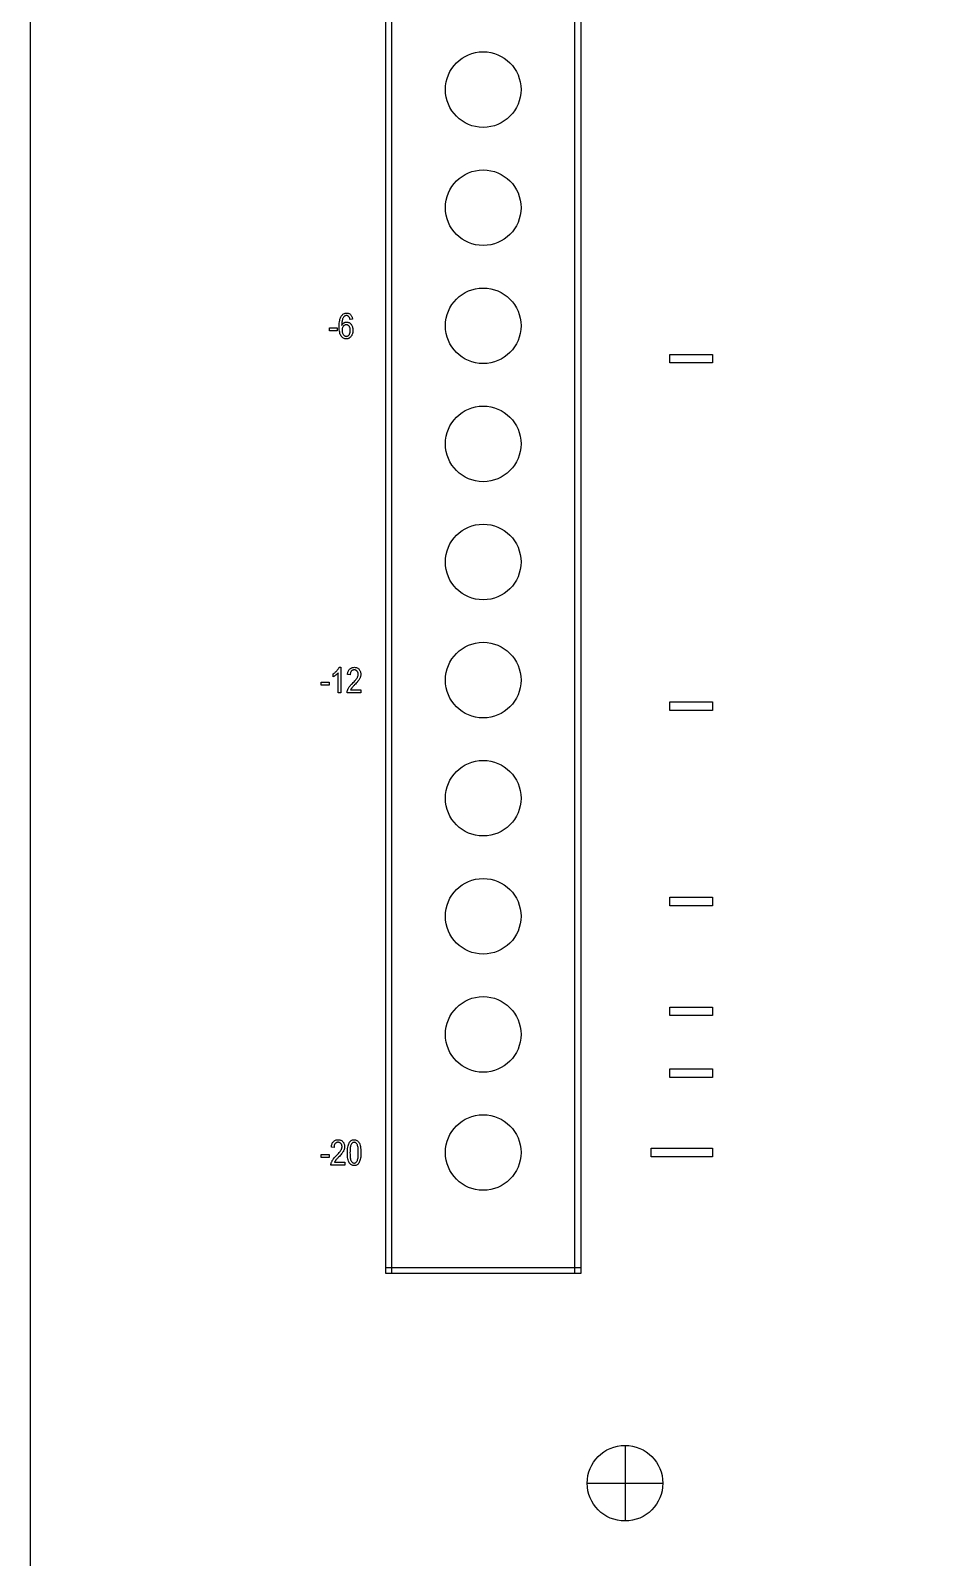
# Model space of a CAD drawing. Header units: millimetres. Extents: x 0 to 81, y 0 to 514.
# Drawn here: x 0 to 38, y 63.9 to 128.5 of the extents above; entities that cross this region are included whole.
import ezdxf

# ---------------------------------------------------------------- set-up
doc = ezdxf.new("R2010")
doc.units = ezdxf.units.MM
for name, color, linetype in [('CUT', 1, 'CONTINUOUS'), ('LEGEND', 2, 'CONTINUOUS'), ('OUTLINE', 7, 'CONTINUOUS'), ('STUDS', 5, 'CONTINUOUS')]:
    doc.layers.add(name, color=color, linetype=linetype)

msp = doc.modelspace()

# ---------------------------------------------------------------- linework, layer by layer
at = {"layer": 'CUT'}
for centre in [(19.15, 126), (19.15, 121), (19.15, 116), (19.15, 111), (19.15, 106), (19.15, 101), (19.15, 96), (19.15, 91), (19.15, 86), (19.15, 81)]:
    msp.add_circle(centre, 1.6, dxfattribs=at)
at = {"layer": 'LEGEND'}
for points in [[(15.025, 181.125), (15.275, 181.125), (15.275, 75.875), (15.025, 75.875)], [(23.025, 181.125), (23.275, 181.125), (23.275, 75.875), (23.025, 75.875)], [(13.6228, 116.2739), (13.5151, 116.2637), (13.511, 116.2836), (13.5065, 116.3021), (13.5015, 116.319), (13.4961, 116.3345), (13.4902, 116.3485), (13.4838, 116.361), (13.477, 116.3721), (13.4697, 116.3816), (13.4586, 116.3936), (13.447, 116.404), (13.4348, 116.4128), (13.4221, 116.42), (13.4088, 116.4257), (13.395, 116.4297), (13.3806, 116.4321), (13.3657, 116.4329), (13.3427, 116.431), (13.3208, 116.4255), (13.3001, 116.4164), (13.2806, 116.4036), (13.2622, 116.3871), (13.245, 116.3669), (13.229, 116.3431), (13.2141, 116.3157), (13.2026, 116.2889), (13.1926, 116.2591), (13.1841, 116.2263), (13.1771, 116.1904), (13.1716, 116.1516), (13.1677, 116.1097), (13.1652, 116.0648), (13.1643, 116.0168), (13.1739, 116.0339), (13.1841, 116.0499), (13.195, 116.0648), (13.2064, 116.0786), (13.2184, 116.0914), (13.231, 116.1032), (13.2442, 116.1138), (13.258, 116.1234), (13.2722, 116.1319), (13.2866, 116.1393), (13.3013, 116.1455), (13.3161, 116.1506), (13.3311, 116.1546), (13.3463, 116.1574), (13.3618, 116.1591), (13.3774, 116.1597), (13.4032, 116.1582), (13.4281, 116.1537), (13.4522, 116.1463), (13.4755, 116.136), (13.4979, 116.1226), (13.5195, 116.1063), (13.5402, 116.087), (13.5602, 116.0648), (13.5784, 116.0401), (13.5943, 116.0134), (13.6077, 115.9847), (13.6187, 115.9539), (13.6272, 115.9212), (13.6333, 115.8865), (13.6369, 115.8498), (13.6382, 115.811), (13.6375, 115.7844), (13.6357, 115.7585), (13.6326, 115.7331), (13.6284, 115.7084), (13.6229, 115.6843), (13.6161, 115.6609), (13.6082, 115.638), (13.599, 115.6158), (13.5888, 115.5947), (13.578, 115.5749), (13.5664, 115.5566), (13.5542, 115.5398), (13.5413, 115.5243), (13.5276, 115.5103), (13.5133, 115.4977), (13.4983, 115.4866), (13.4827, 115.4768), (13.4667, 115.4683), (13.4504, 115.4611), (13.4336, 115.4553), (13.4165, 115.4507), (13.399, 115.4474), (13.3811, 115.4455), (13.3628, 115.4448), (13.3302, 115.4467), (13.299, 115.4523), (13.2694, 115.4617), (13.2412, 115.4749), (13.2145, 115.4917), (13.1892, 115.5124), (13.1654, 115.5368), (13.143, 115.5649), (13.1228, 115.5975), (13.1052, 115.635), (13.0904, 115.6776), (13.0782, 115.7252), (13.0688, 115.7777), (13.062, 115.8353), (13.058, 115.898), (13.0566, 115.9656), (13.058, 116.0406), (13.0622, 116.11), (13.0691, 116.1739), (13.0788, 116.2321), (13.0912, 116.2847), (13.1065, 116.3318), (13.1245, 116.3732), (13.1452, 116.4091), (13.1682, 116.44), (13.1927, 116.4669), (13.2187, 116.4896), (13.2463, 116.5082), (13.2755, 116.5227), (13.3062, 116.533), (13.3385, 116.5392), (13.3723, 116.5413), (13.3969, 116.5402), (13.4204, 116.537), (13.443, 116.5316), (13.4645, 116.5241), (13.485, 116.5145), (13.5045, 116.5027), (13.5229, 116.4888), (13.5404, 116.4728), (13.5565, 116.4547), (13.5709, 116.4347), (13.5837, 116.4127), (13.5949, 116.3888), (13.6043, 116.363), (13.6121, 116.3352), (13.6183, 116.3056), (13.6228, 116.2739)], [(12.6421, 115.7854), (12.6421, 115.918), (12.9739, 115.918), (12.9739, 115.7854)], [(13.1811, 115.811), (13.182, 115.7826), (13.1846, 115.7557), (13.1889, 115.7301), (13.1949, 115.706), (13.2026, 115.6833), (13.212, 115.6621), (13.2232, 115.6423), (13.2361, 115.6239), (13.2501, 115.6073), (13.2646, 115.593), (13.2797, 115.5808), (13.2954, 115.5709), (13.3116, 115.5632), (13.3283, 115.5576), (13.3456, 115.5543), (13.3635, 115.5532), (13.3792, 115.5543), (13.3945, 115.5574), (13.4094, 115.5626), (13.4238, 115.5699), (13.4379, 115.5793), (13.4515, 115.5907), (13.4646, 115.6043), (13.4774, 115.6199), (13.4892, 115.6373), (13.4993, 115.6563), (13.508, 115.6769), (13.515, 115.699), (13.5205, 115.7226), (13.5244, 115.7479), (13.5268, 115.7746), (13.5276, 115.803), (13.5268, 115.8307), (13.5245, 115.8569), (13.5206, 115.8815), (13.5151, 115.9044), (13.5081, 115.9258), (13.4995, 115.9455), (13.4894, 115.9637), (13.4778, 115.9802), (13.465, 115.995), (13.4515, 116.0078), (13.4373, 116.0186), (13.4225, 116.0275), (13.4069, 116.0344), (13.3907, 116.0393), (13.3738, 116.0422), (13.3562, 116.0432), (13.3389, 116.0422), (13.3221, 116.0393), (13.306, 116.0344), (13.2904, 116.0276), (13.2753, 116.0188), (13.2608, 116.008), (13.2469, 115.9953), (13.2335, 115.9806), (13.2212, 115.9642), (13.2106, 115.9465), (13.2016, 115.9274), (13.1942, 115.9069), (13.1885, 115.885), (13.1844, 115.8617), (13.1819, 115.8371), (13.1811, 115.811)], [(27.05, 114.7887), (28.85, 114.7887), (28.85, 114.4287), (27.05, 114.4287)], [(13.1269, 100.4631), (13.0185, 100.4631), (13.0185, 101.3032), (13.0088, 101.2922), (12.9983, 101.2811), (12.9869, 101.27), (12.9748, 101.2588), (12.9618, 101.2476), (12.9481, 101.2363), (12.9335, 101.2249), (12.9182, 101.2135), (12.9026, 101.2024), (12.8873, 101.192), (12.8724, 101.1823), (12.8578, 101.1733), (12.8435, 101.165), (12.8295, 101.1574), (12.8158, 101.1505), (12.8025, 101.1443), (12.8025, 101.2717), (12.8245, 101.2849), (12.8458, 101.2988), (12.8665, 101.3134), (12.8866, 101.3287), (12.906, 101.3447), (12.9248, 101.3614), (12.9429, 101.3788), (12.9603, 101.397), (12.9768, 101.4154), (12.992, 101.4337), (13.0059, 101.4519), (13.0186, 101.47), (13.03, 101.488), (13.0402, 101.5059), (13.049, 101.5236), (13.0566, 101.5413), (13.1269, 101.5413)], [(13.9736, 100.5898), (13.9736, 100.4631), (13.3913, 100.4631), (13.3916, 100.4826), (13.3934, 100.5027), (13.3968, 100.5234), (13.4019, 100.5446), (13.4085, 100.5664), (13.4167, 100.5888), (13.4265, 100.6117), (13.4378, 100.6353), (13.4513, 100.6596), (13.4673, 100.685), (13.4858, 100.7115), (13.5068, 100.7391), (13.5303, 100.7677), (13.5564, 100.7974), (13.585, 100.8282), (13.6162, 100.8601), (13.6525, 100.8968), (13.6854, 100.9313), (13.7152, 100.9636), (13.7416, 100.9939), (13.7648, 101.022), (13.7847, 101.0479), (13.8013, 101.0717), (13.8147, 101.0934), (13.8257, 101.1138), (13.8352, 101.1339), (13.8432, 101.1536), (13.8498, 101.1729), (13.855, 101.1919), (13.8586, 101.2106), (13.8608, 101.2289), (13.8615, 101.2468), (13.8608, 101.2669), (13.8585, 101.2859), (13.8548, 101.3041), (13.8496, 101.3213), (13.8428, 101.3375), (13.8346, 101.3528), (13.8248, 101.3671), (13.8136, 101.3805), (13.8012, 101.3926), (13.7882, 101.4031), (13.7745, 101.412), (13.76, 101.4192), (13.7449, 101.4249), (13.729, 101.4289), (13.7125, 101.4313), (13.6953, 101.4321), (13.6769, 101.4313), (13.6593, 101.4286), (13.6425, 101.4243), (13.6266, 101.4182), (13.6116, 101.4104), (13.5974, 101.4008), (13.584, 101.3895), (13.5715, 101.3765), (13.5602, 101.3618), (13.5504, 101.3456), (13.5421, 101.3279), (13.5353, 101.3087), (13.53, 101.288), (13.5262, 101.2658), (13.5239, 101.242), (13.5232, 101.2168), (13.4118, 101.2307), (13.4158, 101.2682), (13.4217, 101.3032), (13.4296, 101.3359), (13.4396, 101.3661), (13.4515, 101.394), (13.4655, 101.4195), (13.4814, 101.4426), (13.4994, 101.4633), (13.5191, 101.4815), (13.5403, 101.4974), (13.563, 101.5108), (13.5872, 101.5218), (13.6129, 101.5303), (13.6401, 101.5364), (13.6688, 101.54), (13.699, 101.5413), (13.7316, 101.5398), (13.7622, 101.5356), (13.7908, 101.5285), (13.8173, 101.5186), (13.8418, 101.5058), (13.8642, 101.4902), (13.8846, 101.4717), (13.9029, 101.4504), (13.9192, 101.4273), (13.9332, 101.4035), (13.9451, 101.3788), (13.9548, 101.3534), (13.9624, 101.3272), (13.9678, 101.3002), (13.9711, 101.2724), (13.9721, 101.2439), (13.9713, 101.2184), (13.9688, 101.1932), (13.9645, 101.1682), (13.9586, 101.1435), (13.951, 101.119), (13.9417, 101.0948), (13.9306, 101.0709), (13.9179, 101.0472), (13.9029, 101.0227), (13.8848, 100.9963), (13.8636, 100.9678), (13.8394, 100.9375), (13.8121, 100.9051), (13.7819, 100.8708), (13.7485, 100.8346), (13.7121, 100.7964), (13.689, 100.7727), (13.6681, 100.7509), (13.6493, 100.7311), (13.6326, 100.7133), (13.618, 100.6974), (13.6056, 100.6835), (13.5954, 100.6716), (13.5873, 100.6616), (13.5804, 100.6526), (13.5738, 100.6437), (13.5676, 100.6347), (13.5617, 100.6257), (13.5562, 100.6168), (13.5509, 100.6078), (13.546, 100.5988), (13.5415, 100.5898)], [(12.3, 100.7854), (12.3, 100.918), (12.6318, 100.918), (12.6318, 100.7854)], [(27.05, 100.0796), (28.85, 100.0796), (28.85, 99.7196), (27.05, 99.7196)], [(27.05, 91.808), (28.85, 91.808), (28.85, 91.448), (27.05, 91.448)], [(27.05, 87.1566), (28.85, 87.1566), (28.85, 86.7966), (27.05, 86.7966)], [(27.05, 84.5409), (28.85, 84.5409), (28.85, 84.1809), (27.05, 84.1809)], [(13.2895, 80.5898), (13.2895, 80.4631), (12.7073, 80.4631), (12.7075, 80.4826), (12.7093, 80.5027), (12.7128, 80.5234), (12.7178, 80.5446), (12.7244, 80.5664), (12.7326, 80.5888), (12.7424, 80.6117), (12.7538, 80.6353), (12.7672, 80.6596), (12.7832, 80.685), (12.8017, 80.7115), (12.8227, 80.7391), (12.8463, 80.7677), (12.8723, 80.7974), (12.901, 80.8282), (12.9321, 80.8601), (12.9684, 80.8968), (13.0014, 80.9313), (13.0311, 80.9636), (13.0575, 80.9939), (13.0807, 81.022), (13.1006, 81.0479), (13.1172, 81.0717), (13.1306, 81.0934), (13.1416, 81.1138), (13.1511, 81.1339), (13.1592, 81.1536), (13.1657, 81.1729), (13.1709, 81.1919), (13.1745, 81.2106), (13.1767, 81.2289), (13.1775, 81.2468), (13.1767, 81.2669), (13.1745, 81.2859), (13.1707, 81.3041), (13.1655, 81.3213), (13.1587, 81.3375), (13.1505, 81.3528), (13.1407, 81.3671), (13.1295, 81.3805), (13.1171, 81.3926), (13.1041, 81.4031), (13.0904, 81.412), (13.0759, 81.4192), (13.0608, 81.4249), (13.045, 81.4289), (13.0284, 81.4313), (13.0112, 81.4321), (12.9928, 81.4313), (12.9752, 81.4286), (12.9584, 81.4243), (12.9425, 81.4182), (12.9275, 81.4104), (12.9133, 81.4008), (12.8999, 81.3895), (12.8874, 81.3765), (12.8761, 81.3618), (12.8663, 81.3456), (12.858, 81.3279), (12.8512, 81.3087), (12.8459, 81.288), (12.8421, 81.2658), (12.8398, 81.242), (12.8391, 81.2168), (12.7278, 81.2307), (12.7317, 81.2682), (12.7376, 81.3032), (12.7456, 81.3359), (12.7555, 81.3661), (12.7674, 81.394), (12.7814, 81.4195), (12.7973, 81.4426), (12.8153, 81.4633), (12.835, 81.4815), (12.8562, 81.4974), (12.8789, 81.5108), (12.9031, 81.5218), (12.9288, 81.5303), (12.956, 81.5364), (12.9847, 81.54), (13.0149, 81.5413), (13.0475, 81.5398), (13.0782, 81.5356), (13.1067, 81.5285), (13.1332, 81.5186), (13.1577, 81.5058), (13.1801, 81.4902), (13.2005, 81.4717), (13.2188, 81.4504), (13.2351, 81.4273), (13.2491, 81.4035), (13.261, 81.3788), (13.2708, 81.3534), (13.2783, 81.3272), (13.2837, 81.3002), (13.287, 81.2724), (13.2881, 81.2439), (13.2872, 81.2184), (13.2847, 81.1932), (13.2804, 81.1682), (13.2745, 81.1435), (13.2669, 81.119), (13.2576, 81.0948), (13.2466, 81.0709), (13.2339, 81.0472), (13.2188, 81.0227), (13.2007, 80.9963), (13.1795, 80.9678), (13.1553, 80.9375), (13.1281, 80.9051), (13.0978, 80.8708), (13.0644, 80.8346), (13.0281, 80.7964), (13.005, 80.7727), (12.984, 80.7509), (12.9652, 80.7311), (12.9485, 80.7133), (12.934, 80.6974), (12.9216, 80.6835), (12.9113, 80.6716), (12.9032, 80.6616), (12.8963, 80.6526), (12.8897, 80.6437), (12.8835, 80.6347), (12.8776, 80.6257), (12.8721, 80.6168), (12.8669, 80.6078), (12.862, 80.5988), (12.8574, 80.5898)], [(13.4038, 80.9927), (13.4049, 81.0582), (13.4083, 81.1196), (13.414, 81.1769), (13.422, 81.2302), (13.4323, 81.2793), (13.4448, 81.3243), (13.4596, 81.3653), (13.4767, 81.4021), (13.496, 81.4347), (13.5174, 81.463), (13.5411, 81.4869), (13.5668, 81.5065), (13.5948, 81.5217), (13.6249, 81.5326), (13.6572, 81.5391), (13.6916, 81.5413), (13.7223, 81.5395), (13.7513, 81.5342), (13.7786, 81.5254), (13.8042, 81.5131), (13.8282, 81.4972), (13.8505, 81.4778), (13.8711, 81.4549), (13.8901, 81.4285), (13.9107, 81.3919), (13.9286, 81.3501), (13.9437, 81.3033), (13.956, 81.2514), (13.9656, 81.1944), (13.9725, 81.1322), (13.9766, 81.065), (13.978, 80.9927), (13.9769, 80.9275), (13.9735, 80.8664), (13.9678, 80.8093), (13.9599, 80.7562), (13.9497, 80.7072), (13.9372, 80.6622), (13.9225, 80.6213), (13.9055, 80.5844), (13.8863, 80.5516), (13.8648, 80.5233), (13.8412, 80.4993), (13.8154, 80.4797), (13.7874, 80.4644), (13.7572, 80.4535), (13.7248, 80.447), (13.6902, 80.4448), (13.6594, 80.4467), (13.63, 80.4525), (13.6021, 80.4621), (13.5756, 80.4756), (13.5506, 80.4929), (13.5269, 80.514), (13.5047, 80.539), (13.484, 80.5679), (13.4652, 80.6014), (13.4489, 80.6406), (13.4351, 80.6853), (13.4238, 80.7356), (13.4151, 80.7915), (13.4088, 80.853), (13.405, 80.92), (13.4038, 80.9927)], [(12.3, 80.7854), (12.3, 80.918), (12.6318, 80.918), (12.6318, 80.7854)], [(13.5144, 80.9927), (13.5152, 80.93), (13.5175, 80.8727), (13.5214, 80.8208), (13.5269, 80.7743), (13.534, 80.7332), (13.5426, 80.6975), (13.5528, 80.6672), (13.5646, 80.6422), (13.5775, 80.6214), (13.5914, 80.6033), (13.6061, 80.588), (13.6218, 80.5755), (13.6383, 80.5657), (13.6557, 80.5588), (13.6739, 80.5546), (13.6931, 80.5532), (13.7112, 80.5546), (13.7286, 80.5589), (13.7452, 80.5659), (13.761, 80.5757), (13.7761, 80.5884), (13.7905, 80.6039), (13.804, 80.6222), (13.8169, 80.6433), (13.8285, 80.6685), (13.8387, 80.6989), (13.8472, 80.7347), (13.8542, 80.7757), (13.8597, 80.822), (13.8636, 80.8736), (13.8659, 80.9305), (13.8667, 80.9927), (13.8659, 81.0555), (13.8635, 81.1129), (13.8596, 81.1649), (13.8541, 81.2115), (13.8471, 81.2526), (13.8385, 81.2883), (13.8283, 81.3186), (13.8165, 81.3435), (13.8035, 81.3643), (13.7896, 81.3823), (13.7747, 81.3975), (13.7589, 81.41), (13.7422, 81.4197), (13.7246, 81.4266), (13.706, 81.4307), (13.6865, 81.4321), (13.6686, 81.4307), (13.6514, 81.4265), (13.6349, 81.4195), (13.6192, 81.4096), (13.6042, 81.3969), (13.59, 81.3815), (13.5765, 81.3632), (13.5638, 81.342), (13.5522, 81.3169), (13.5422, 81.2864), (13.5337, 81.2507), (13.5267, 81.2097), (13.5213, 81.1633), (13.5175, 81.1117), (13.5152, 81.0549), (13.5144, 80.9927)], [(26.25, 81.18), (28.85, 81.18), (28.85, 80.82), (26.25, 80.82)], [(15.025, 76.125), (23.275, 76.125), (23.275, 75.875), (15.025, 75.875)]]:
    msp.add_lwpolyline(points, close=True, dxfattribs=at)
at = {"layer": 'OUTLINE'}
msp.add_lwpolyline([(0, 514), (80.94, 514), (80.94, 0), (0, 0)], close=True, dxfattribs=at)
at = {"layer": 'STUDS'}
for p, q in [((25.15, 68.6), (25.15, 65.4)), ((23.55, 67), (26.75, 67))]:
    msp.add_line(p, q, dxfattribs=at)
msp.add_circle((25.15, 67), 1.6, dxfattribs=at)

doc.saveas('drawing.dxf')
